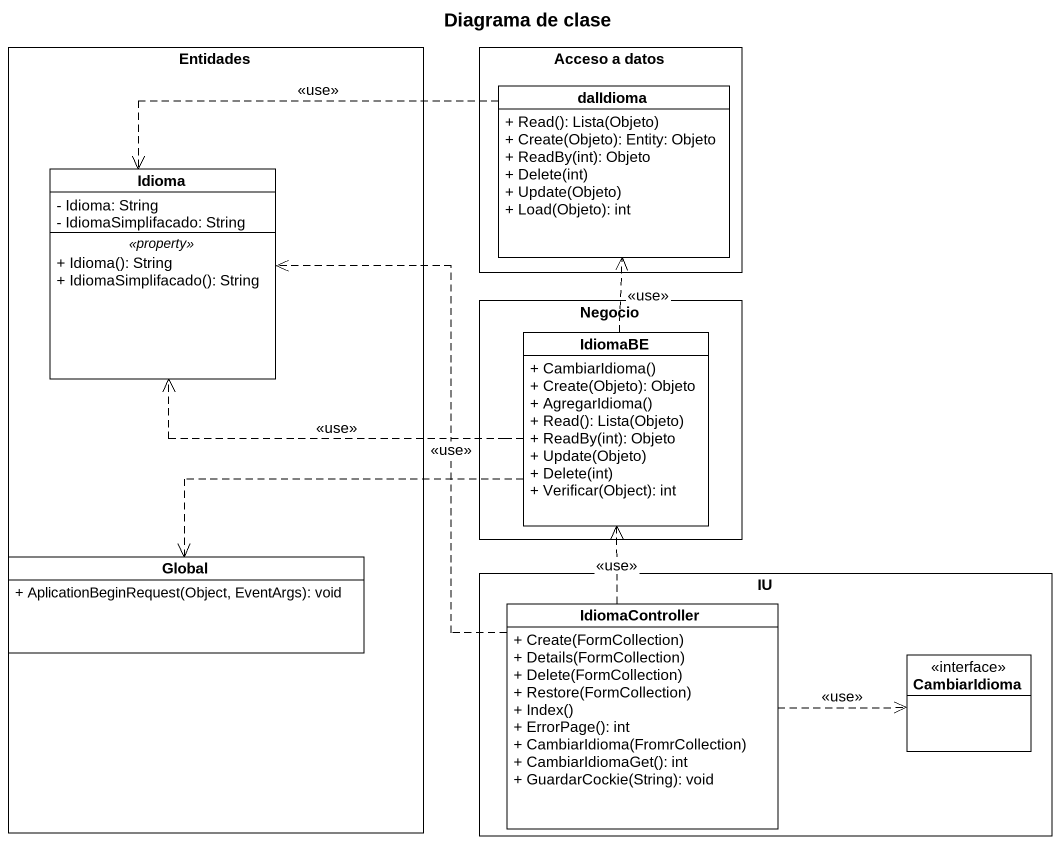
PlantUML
@startuml
title Diagrama de clase
hide circle
hide empty members
skinparam classAttributeIconSize 0
rectangle Entidades {
  class Idioma {
    - Idioma: String
    - IdiomaSimplifacado: String
    .. <<property>> ..
    + Idioma(): String
    + IdiomaSimplifacado(): String
  }
  class Global {
    + AplicationBeginRequest(Object, EventArgs): void
  }
}
rectangle "Acceso a datos" as Acceso_a_datos {
  class dalIdioma {
    + Read(): Lista(Objeto)
    + Create(Objeto): Entity: Objeto
    + ReadBy(int): Objeto
    + Delete(int)
    + Update(Objeto)
    + Load(Objeto): int
  }
}
rectangle Negocio {
  class IdiomaBE {
    + CambiarIdioma()
    + Create(Objeto): Objeto
    + AgregarIdioma()
    + Read(): Lista(Objeto)
    + ReadBy(int): Objeto
    + Update(Objeto)
    + Delete(int)
    + Verificar(Object): int
  }
}
rectangle IU {
  class IdiomaController {
    + Create(FormCollection)
    + Details(FormCollection)
    + Delete(FormCollection)
    + Restore(FormCollection)
    + Index()
    + ErrorPage(): int
    + CambiarIdioma(FromrCollection)
    + CambiarIdiomaGet(): int
    + GuardarCockie(String): void
  }
  class CambiarIdioma <<interface>>
}
dalIdioma .left.> Idioma : <<use>>
IdiomaBE .up.> dalIdioma : <<use>>
IdiomaBE .left.> Idioma : <<use>>
IdiomaBE .left.> Global
IdiomaController .up.> Idioma : <<use>>
IdiomaController .up.> IdiomaBE : <<use>>
IdiomaController .right.> CambiarIdioma : <<use>>
@enduml
